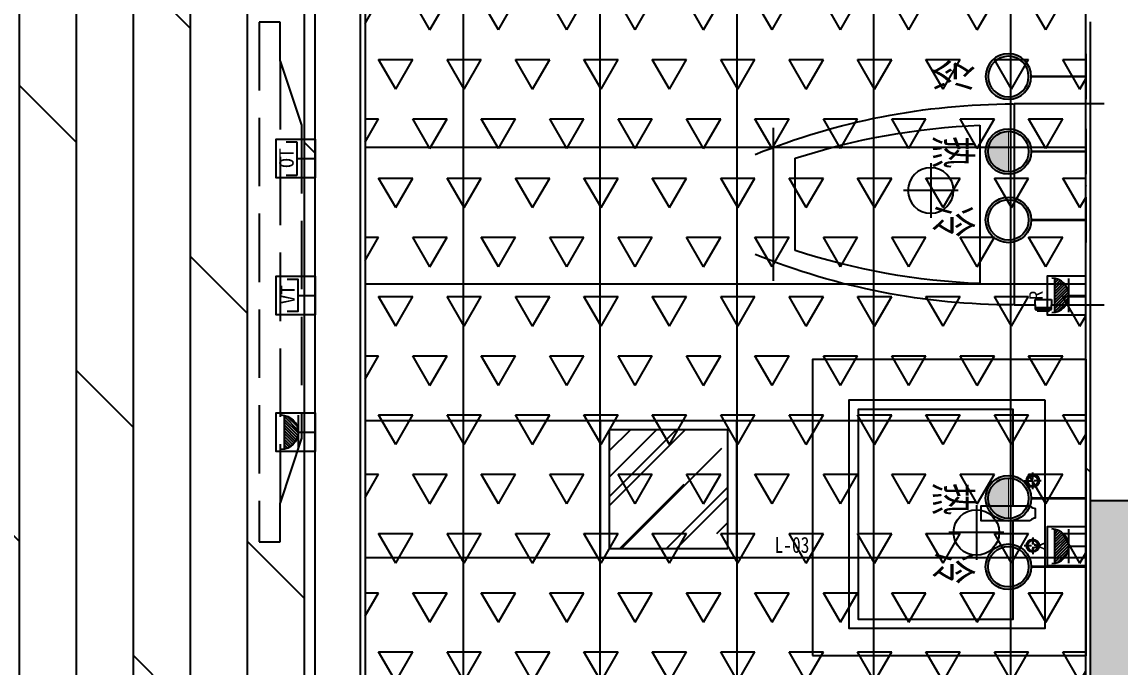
# Model space of a CAD drawing. Header units: millimetres. Extents: x -28014 to 297841, y -81741 to 47579.
# Drawn here: x 64881 to 67288, y -24650 to -23235 of the extents above; entities that cross this region are included whole.
import ezdxf

# ---------------------------------------------------------------- set-up
doc = ezdxf.new("R2010")
doc.units = ezdxf.units.MM
doc.header["$MEASUREMENT"] = 0
doc.set_wipeout_variables(frame=1)
doc.linetypes.add('DASH', pattern=[0.35, 0.25, -0.1])
for name, color, linetype in [('AR9-剪力墙（柱）线', 6, 'Continuous'), ('AR9-墙线', 160, 'Continuous'), ('DS-4BS-墙体完成面', 20, 'Continuous'), ('EM-弱电图标', 14, 'Continuous'), ('EM-强电图标', 14, 'Continuous'), ('EM-给排水图标', 14, 'Continuous'), ('FC-地面造型线', 136, 'Continuous'), ('FF-厨卫（地坪隐）', 31, 'Continuous'), ('FF-活动家具', 51, 'Continuous'), ('RC-天花灯具', 2, 'Continuous'), ('RC-天花轮廓线', 30, 'Continuous')]:
    doc.layers.add(name, color=color, linetype=linetype)
doc.styles.add('宋体', font='', dxfattribs={"width": 0.8})
doc.styles.get('宋体').set_extended_font_data('SimSun')

# ---------------------------------------------------------------- blocks, each defined once
blk = doc.blocks.new('A$C214622EC')
at = {"linetype": 'ByBlock', "ltscale": 0.01}
h = blk.add_hatch(color=250, dxfattribs=at)
h.dxf.hatch_style = 1
h.paths.add_polyline_path([(-19500.02739120409, 6749.99983642681), (-19700.08216662705, 6749.999836476694), (-19700.08216671791, 5699.999998429616), (-20200.02739049221, 5699.999998429616), (-20200.02739049221, 5449.999999779218), (-19500.02739152883, 5449.999999779218)])
for points in [[(-19500.02739120409, 6749.99983642681), (-19500.02739152883, 5449.999999779218), (-20200.02739049221, 5449.999999779218), (-20200.02739049221, 5699.999998429616), (-19700.08216671791, 5699.999998429616), (-19700.08216662711, 6749.999836476753)], [(-19700.02739098627, 6749.999836476753), (-19500.02739120397, 6749.99983642681)]]:
    blk.add_lwpolyline(points)
blk = doc.blocks.new('32333')
at = {"linetype": 'DASH', "ltscale": 500}
blk.add_wipeout([(-474.4230497532408, 76.92307695746808), (-474.4230497532408, 38.46153847875189), (-403.12317494823475, 38.461538478748935), (-286.10753982685225, 2.97859514830634e-11), (286.1075398268745, 3.001332515850663e-11), (404.2770211026198, 38.46153847875189), (475.5768959075832, 38.46153847875189), (475.5768959075832, 76.92307695746808)], dxfattribs=at)
blk.add_line((-403.1231749482686, 38.46153847873211), (404.277021102549, 38.46153847879032), dxfattribs=at)
blk.add_line((-403.1231749482686, 38.46153847873211), (404.277021102549, 38.46153847879032), dxfattribs=at)
for points in [[(-474.4230497532408, 76.92307695746422), (475.5768959075795, 76.92307695740601), (475.5768959075212, 38.46153847873211), (404.277021102549, 38.46153847879032)], [(-403.1231749482686, 38.46153847873211), (-474.423049753299, 38.46153847873211), (-474.4230497532408, 76.92307695746422)], [(-474.4230497532408, 76.92307695746422), (475.5768959075795, 76.92307695740601), (475.5768959075212, 38.46153847873211), (404.277021102549, 38.46153847879032)], [(-403.1231749482686, 38.46153847873211), (-474.423049753299, 38.46153847873211), (-474.4230497532408, 76.92307695746422)], [(-403.1231749482686, 38.46153847873211), (-286.1075398268877, 0), (286.1075398268295, 0), (404.277021102549, 38.46153847873211)], [(-403.1231749482686, 38.46153847873211), (-286.1075398268877, 0), (286.1075398268295, 0), (404.277021102549, 38.46153847873211)]]:
    blk.add_lwpolyline(points, dxfattribs=at)
blk = doc.blocks.new('A$C2F164602')
for p, q in [((-73.32696958945598, 421.8080592553015), (-73.32696958945598, 406.0026192552759)), ((68.79947810329031, 421.8080592553015), (68.79947810329031, 406.0026192552759)), ((-76.14936958951876, 403.1802192552132), (-91.67256958945654, 403.1802192552132)), ((-73.32696958945598, 384.5523792551248), (-73.32696958945598, 400.3578192551504)), ((-55.26360958942678, 403.1802192552132), (-70.50456958950963, 403.1802192552132)), ((50.73611810326111, 403.1802192552132), (65.97707810322754, 403.1802192552132)), ((68.79947810329031, 384.5523792551248), (68.79947810329031, 400.3578192551504)), ((71.62187810323667, 403.1802192552132), (87.14507810317446, 403.1802192552132))]:
    blk.add_line(p, q)
blk.add_lwpolyline([(-250, 429.9999999999418), (-250, -5.820766091346741e-11), (250, -5.820766091346741e-11), (250, 429.9999999999418)], close=True)
for points in [[(8.271588118048385, 409.3451523047988), (-12.79907960433047, 409.3451523047988)], [(-17.82564422790892, 397.6328029697179), (-17.82564422790892, 289.2615153054358), (13.29815274174325, 289.2615153054358), (13.29815274174325, 397.6328029697179)], [(-17.82564422790892, 359.9999999999418), (-230, 359.9999999999418), (-230, 19.99999999994179), (230, 19.99999999994179), (230, 359.9999999999418), (13.29815274174325, 359.9999999999418)]]:
    blk.add_lwpolyline(points)
at = {"const_width": 0.3135999999999999}
for points in [[(-73.32696958945598, 403.3370192552102, -0.9999999999999998), (-73.32696958945598, 403.0234192552161, -1)], [(68.79947810329031, 403.3370192552102, 0.9999999999999998), (68.79947810329031, 403.0234192552161, 1)]]:
    blk.add_lwpolyline(points, format="xyb", close=True, dxfattribs=at)
for centre, radius in [((-73.32696958945598, 403.1802192552132), 14.112), ((-73.14133348898031, 403.3101392553071), 11.37806756931282), ((68.79947810329031, 403.1802192552132), 14.112), ((68.61384200281464, 403.3101392553071), 11.37806756931282)]:
    blk.add_circle(centre, radius)
for centre, start, end in [((-33.82425710349344, 411.4336892236606), 319.2179535415351, 354.3271313286287), ((29.29676561732776, 411.4336892236606), 185.6728686713713, 220.7820464584648)]:
    blk.add_arc(centre, 21.12865531300459, start, end)
blk = doc.blocks.new('A$C42F2432D')
for p, q in [((40.00011905818246, 259.3335377209587), (40.00011906004511, 780.1577489251504)), ((40.00011905818246, 259.3335377209587), (40.00011906004511, 780.1577489251504)), ((0.0001190598122775555, 740.1577489253832), (197.4353251127759, 740.1577489245683)), ((0.0001190598122775555, 740.1577489253832), (197.4353251127759, 740.1577489245683)), ((40.00011905829888, 322.8143007602775), (40.00011905969586, 740.1577489251504)), ((66.80509330378845, 740.157748925034), (196.238045653794, 740.1577489245683)), ((66.80509330378845, 740.157748925034), (196.238045653794, 740.1577489245683)), ((197.4353251127759, 740.1577489245683), (197.4353251118446, 519.7456433225889)), ((197.4353251127759, 740.1577489245683), (197.4353251118446, 519.7456433225889)), ((272.4413618160179, 693.4035796392709), (272.4413618153194, 519.745643322356)), ((272.4413618160179, 693.4035796392709), (272.4413618153194, 519.745643322356)), ((724.8017127484782, 351.8425308293663), (724.8017127498752, 687.6642229993595)), ((724.8017127484782, 351.8425308293663), (724.8017127498752, 687.6642229993595)), ((272.4413618159015, 667.2223014035262), (272.4413618153194, 519.745643322356)), ((272.4413618159015, 667.2223014035262), (272.4413618153194, 519.745643322356)), ((677.1499902760843, 519.7456433208426), (677.1499902765499, 620.9092238034355)), ((677.1499902760843, 519.7456433208426), (677.1499902765499, 620.9092238034355)), ((677.1499902760843, 519.7456433208426), (677.1499902764335, 601.1183896182338)), ((677.1499902760843, 519.7456433208426), (677.1499902764335, 601.1183896182338)), ((724.8017127491767, 519.7456433206098), (724.8017127494095, 587.5398319876986)), ((724.8017127491767, 519.7456433206098), (724.8017127494095, 587.5398319876986)), ((197.4353251118446, 519.7456433225889), (197.4353251110297, 299.3335377203766)), ((197.4353251118446, 519.7456433225889), (197.4353251109133, 299.3335377203766)), ((197.4353251118446, 519.7456433225889), (197.4353251110297, 299.3335377203766)), ((197.4353251118446, 519.7456433225889), (197.4353251109133, 299.3335377203766)), ((272.4413618153194, 519.745643322356), (272.4413618147373, 372.2689852411859)), ((272.4413618153194, 519.745643322356), (272.4413618146209, 346.0877070050919)), ((272.4413618153194, 519.745643322356), (272.4413618147373, 372.2689852411859)), ((272.4413618153194, 519.745643322356), (272.4413618146209, 346.0877070050919)), ((677.149990275735, 438.3728970232187), (677.1499902760843, 519.7456433208426)), ((677.1499902756186, 418.5820628379006), (677.1499902760843, 519.7456433208426)), ((677.149990275735, 438.3728970232187), (677.1499902760843, 519.7456433208426)), ((677.1499902756186, 418.5820628379006), (677.1499902760843, 519.7456433208426)), ((115.3582967787515, 299.3335377207259), (0.0001190581824630499, 299.3335377211915)), ((115.3582967787515, 299.3335377207259), (0.0001190581824630499, 299.3335377211915)), ((115.3582967787515, 299.3335377207259), (66.80509330215864, 299.3335377208423)), ((115.3582967787515, 299.3335377207259), (66.80509330215864, 299.3335377208423)), ((150.7555118470918, 311.1091333420482), (115.3582967787515, 311.1091333421646)), ((115.3582967787515, 311.1091333421646), (115.3582967787515, 299.3335377207259)), ((150.7555118470918, 311.1091333420482), (115.3582967787515, 311.1091333421646)), ((115.3582967787515, 311.1091333421646), (115.3582967787515, 299.3335377207259)), ((150.7555118470918, 311.1091333420482), (115.3582967787515, 311.1091333421646)), ((115.3582967787515, 311.1091333421646), (115.3582967787515, 299.3335377207259)), ((150.7555118470918, 311.1091333420482), (115.3582967787515, 311.1091333421646)), ((115.3582967787515, 311.1091333421646), (115.3582967787515, 299.3335377207259)), ((115.3582967786351, 288.9805918097263), (115.3582967787515, 299.3335377207259)), ((115.3582967786351, 288.9805918097263), (115.3582967787515, 299.3335377207259)), ((115.3582967786351, 288.9805918097263), (115.3582967787515, 299.3335377207259)), ((115.3582967786351, 288.9805918097263), (115.3582967787515, 299.3335377207259)), ((115.3582967787515, 292.7696291567991), (150.7555118470918, 292.7696291566826)), ((115.3582967787515, 292.7696291567991), (150.7555118470918, 292.7696291566826)), ((115.3582967787515, 292.7696291567991), (150.7555118470918, 292.7696291566826)), ((115.3582967787515, 292.7696291567991), (150.7555118470918, 292.7696291566826)), ((119.3867900181795, 288.9805918097263), (115.3582967786351, 288.9805918097263)), ((119.3867900181795, 288.9805918097263), (115.3582967786351, 288.9805918097263)), ((119.3867900181795, 288.9805918097263), (115.3582967786351, 288.9805918097263)), ((119.3867900181795, 288.9805918097263), (115.3582967786351, 288.9805918097263)), ((119.3867900181795, 286.2902344368631), (119.3867900181795, 288.9805918097263)), ((119.3867900181795, 288.9805918097263), (146.7692755298922, 288.9805918096099)), ((119.3867900181795, 286.2902344368631), (119.3867900181795, 288.9805918097263)), ((119.3867900181795, 288.9805918097263), (146.7692755298922, 288.9805918096099)), ((119.3867900181795, 286.2902344368631), (119.3867900181795, 288.9805918097263)), ((119.3867900181795, 288.9805918097263), (146.7692755298922, 288.9805918096099)), ((119.3867900181795, 286.2902344368631), (119.3867900181795, 288.9805918097263)), ((119.3867900181795, 288.9805918097263), (146.7692755298922, 288.9805918096099)), ((146.7692755298922, 288.9805918096099), (146.7692755298922, 286.2902344367467)), ((150.7555118469754, 288.9805918096099), (146.7692755298922, 288.9805918096099)), ((146.7692755298922, 288.9805918096099), (146.7692755298922, 286.2902344367467)), ((150.7555118469754, 288.9805918096099), (146.7692755298922, 288.9805918096099)), ((146.7692755298922, 288.9805918096099), (146.7692755298922, 286.2902344367467)), ((150.7555118469754, 288.9805918096099), (146.7692755298922, 288.9805918096099)), ((146.7692755298922, 288.9805918096099), (146.7692755298922, 286.2902344367467)), ((150.7555118469754, 288.9805918096099), (146.7692755298922, 288.9805918096099)), ((150.7555118470918, 299.3335377206095), (150.7555118470918, 311.1091333420482)), ((150.7555118470918, 299.3335377206095), (150.7555118470918, 311.1091333420482)), ((150.7555118470918, 299.3335377206095), (150.7555118470918, 311.1091333420482)), ((150.7555118470918, 299.3335377206095), (150.7555118470918, 311.1091333420482)), ((150.7555118470918, 299.3335377206095), (150.7555118469754, 288.9805918096099)), ((197.4353251110297, 299.3335377203766), (150.7555118470918, 299.3335377206095)), ((150.7555118470918, 299.3335377206095), (150.7555118469754, 288.9805918096099)), ((197.4353251110297, 299.3335377203766), (150.7555118470918, 299.3335377206095)), ((150.7555118470918, 299.3335377206095), (150.7555118469754, 288.9805918096099)), ((197.4353251110297, 299.3335377203766), (150.7555118470918, 299.3335377206095)), ((150.7555118470918, 299.3335377206095), (150.7555118469754, 288.9805918096099)), ((197.4353251110297, 299.3335377203766), (150.7555118470918, 299.3335377206095)), ((146.7692755298922, 286.2902344367467), (119.3867900181795, 286.2902344368631)), ((146.7692755298922, 286.2902344367467), (119.3867900181795, 286.2902344368631)), ((146.7692755298922, 286.2902344367467), (119.3867900181795, 286.2902344368631)), ((146.7692755298922, 286.2902344367467), (119.3867900181795, 286.2902344368631))]:
    blk.add_line(p, q)
for centre, radius, start, end in [((197.45388024149, -769.4084515715949), 1509.566557277459, 67.92407435353265, 89.96060759456087), ((197.45388024149, -769.4084515715949), 1509.566557277459, 67.92407435353265, 89.96060759456087), ((211.1045075983275, -814.9318717622664), 1509.582075818625, 72.01759985864001, 87.67133524014803), ((211.1045075983275, -814.9318717622664), 1509.582075818625, 72.01759985864001, 87.67133524014803), ((197.4098197928397, 1808.906781037105), 1509.573631031765, 270.0410645348776, 292.0776213807018), ((197.4098197928397, 1808.906781037105), 1509.573631031765, 270.0410645348776, 292.0776213807018), ((211.1045076083392, 1854.423158407211), 1509.582075818625, 272.328664759852, 287.98240014136), ((211.1045076083392, 1854.423158407211), 1509.582075818625, 272.328664759852, 287.98240014136)]:
    blk.add_arc(centre, radius, start, end)
blk = doc.blocks.new('20191226.11583981')
h = blk.add_hatch()
h.set_pattern_fill('AR-RROOF', color=250, scale=100.1333333332396, angle=225, style=0)
h.set_pattern_definition([(225, (220.2933333331021, 280.765537450101), (-107.906757550666, -287.7513534684425), [1907.539999998215, -254.3386666664286, 635.8466666660715, -127.1693333332143]), (225, (145.6578260271344, 116.2077321853358), (209.5189542442097, -29.67435832643319), [381.5079999996429, -41.96587999996072, 763.0159999992859, -95.37699999991074]), (225, (251.7661376186879, 159.3704352056047), (-407.3480097537641, -527.8438890186742), [1017.354666665714, -178.0370666665, 508.6773333328572, -127.1693333332143])])
h.paths.add_polyline_path([(279.9733333332697, 280.3733333330711), (20.02666666661389, 280.765537450101), (20.02666666661389, 20.41887078368018), (279.9733333332697, 20.02666666665027)])
blk.add_line((279.9733333332697, 20.02666666665027), (279.9733333332697, 280.3733333330711))
for points in [[(300, 0), (300, 300.3999999997213), (0, 300.3999999997213), (0, 0)], [(279.9733333332697, 20.02666666665027), (279.9733333332697, 280.3733333330711), (20.02666666661389, 280.3733333330711), (20.02666666661389, 20.02666666665027)]]:
    blk.add_lwpolyline(points, close=True)
blk = doc.blocks.new('*U127')
at = {"lineweight": -3}
h = blk.add_hatch(color=12, dxfattribs=at)
h.dxf.hatch_style = 1
edge = h.paths.add_edge_path()
edge.add_arc((75, -169.6747247777529), 49.99999999995343, 0, 360)
edge = h.paths.add_edge_path(flags=17)
edge.add_arc((75, -169.6747247777529), 44.39999999995864, 0, 360)
at = {"color": 12, "lineweight": -3, "const_width": 5.599999999994784}
for points in [[(124.9999999998836, 0), (25, 0)], [(75, -119.6747247778111), (75, 0)]]:
    blk.add_lwpolyline(points, dxfattribs=at)
at = {"color": 12, "lineweight": -3}
for radius in [49.99999999995343, 44.39999999995864]:
    blk.add_circle((75, -169.6747247777529), radius, dxfattribs=at)
at = {"color": 50, "style": '宋体', "width": 0.7}
for tag, p in [('热', (-109.4197038062848, -328.2033340032212)), ('冷', (43.17925840010867, -328.2033340032212))]:
    blk.add_attdef(tag, p, '', height=75, dxfattribs=at)
blk = doc.blocks.new('排水')
for p, q in [((705991.5969821471, -42375.99119142389), (705991.5969821471, -42495.99119142389)), ((706051.5969821471, -42435.99119142389), (705931.5969821471, -42435.99119142389))]:
    blk.add_line(p, q)
blk.add_circle((705991.5969821471, -42435.99119142389), 50.00000000000002)
blk = doc.blocks.new('*U131')
blk.add_blockref('排水', (-705991.5969821471, 42385.99119142389))
blk = doc.blocks.new('*U130')
at = {"lineweight": -3}
h = blk.add_hatch(color=12, dxfattribs=at)
h.dxf.hatch_style = 1
edge = h.paths.add_edge_path()
edge.add_arc((-75, -169.6747247777529), 49.99999999995343, 0, 360)
edge = h.paths.add_edge_path(flags=17)
edge.add_arc((-75, -169.6747247777529), 44.39999999995864, 0, 360)
h = blk.add_hatch(color=12, dxfattribs=at)
h.dxf.hatch_style = 1
edge = h.paths.add_edge_path()
edge.add_arc((75, -169.6747247777529), 49.99999999995343, 0, 360)
edge = h.paths.add_edge_path(flags=17)
edge.add_arc((75, -169.6747247777529), 44.39999999995864, 0, 360)
h = blk.add_hatch(color=250)
h.dxf.hatch_style = 1
h.paths.add_polyline_path([(-30.60000000004136, -169.6747247777529), (-119.3999999999587, -169.6747247777529, 1)])
at = {"color": 12, "lineweight": -3, "const_width": 5.599999999994784}
for points in [[(-25.00000000011642, 0), (-125, 0)], [(-75, -119.6747247778111), (-75, 0)], [(124.9999999998836, 0), (25, 0)], [(75, -119.6747247778111), (75, 0)]]:
    blk.add_lwpolyline(points, dxfattribs=at)
at = {"color": 12, "const_width": 2}
blk.add_lwpolyline([(-119.3999999999069, -169.6747247777529), (-30.60000000009313, -169.6747247777529)], dxfattribs=at)
at = {"color": 12, "lineweight": -3}
for centre, radius in [((-75, -169.6747247777529), 49.99999999995343), ((75, -169.6747247777529), 49.99999999995343), ((-75, -169.6747247777529), 44.39999999995864), ((75, -169.6747247777529), 44.39999999995864)]:
    blk.add_circle(centre, radius, dxfattribs=at)
at = {"color": 12}
blk.add_point((0, 0), dxfattribs=at)
at = {"color": 50, "style": '宋体', "width": 0.7}
for tag, p in [('热', (-109.4197038062848, -328.2033340032212)), ('冷', (43.17925840010867, -328.2033340032212))]:
    blk.add_attdef(tag, p, '', height=75, dxfattribs=at)
blk = doc.blocks.new('*U125')
at = {"linetype": 'ByBlock'}
for p, q in [((701746.6844345479, -9322.998048704108), (701820.9319906173, -9322.998048704108)), ((701748.344537094, -9328.977628245812), (701770.7422447487, -9351.375335900479)), ((701748.6284990718, -9322.998048704108), (701779.0333418028, -9353.40289143507)), ((701754.8920405913, -9322.998048704108), (701785.5591427111, -9353.66515082386)), ((701761.1555821109, -9322.998048704108), (701791.1444139084, -9352.986880501727)), ((701767.4191236303, -9322.998048704108), (701796.0792512998, -9351.658176373636)), ((701773.6826651498, -9322.998048704108), (701800.5030987461, -9349.81848230054)), ((701779.9462066693, -9322.998048704108), (701804.4917880031, -9347.543630037926)), ((701786.2097481887, -9322.998048704108), (701808.0873740233, -9344.875674538664)), ((701792.4732897083, -9322.998048704108), (701811.3103410678, -9341.835100063716)), ((701798.7368312278, -9322.998048704108), (701814.1645458038, -9338.425763280204)), ((701805.0003727472, -9322.998048704108), (701816.6380785061, -9334.635754463165)), ((701811.2639142667, -9322.998048704108), (701818.7005333786, -9330.434667816127)), ((701817.5274557862, -9322.998048704108), (701820.2950663856, -9325.765659303603)), ((701746.6844345479, -9353.705731304031), (701820.9319906173, -9353.705731304031)), ((701783.8082125827, -9353.70573130407), (701783.8082125826, -9390.91166041021))]:
    blk.add_line(p, q, dxfattribs=at)
blk.add_lwpolyline([(701741.3082125826, -9390.911660408588), (701826.3082125826, -9390.911660408588), (701826.3082125826, -9305.911660408588), (701741.3082125826, -9305.911660408588)], close=True)
blk.add_arc((701783.8082125827, -9315.911660411934), 37.79407089213669, 180.8916584410718, 359.1083415589283, dxfattribs=at)
at = {"linetype": 'ByBlock', "style": '宋体'}
blk.add_text('X', height=29.76474328494306, dxfattribs=at).set_placement((701774.0200532435, -9301.62325461886))
blk = doc.blocks.new('五孔插座')
at = {"linetype": 'ByBlock'}
for p, q in [((702044.1998482372, -7681.373671831088), (702193.8686467052, -7681.373671831088)), ((702047.5462958048, -7693.427354574716), (702092.6957683341, -7738.576827103842)), ((702048.1187085586, -7681.373671831088), (702109.4090259785, -7742.663989251044)), ((702060.744804056, -7681.373671831088), (702122.5637859826, -7743.192653757799)), ((702073.3708995533, -7681.373671831088), (702133.8226189122, -7741.825391190191)), ((702085.9969950507, -7681.373671831088), (702143.7703023392, -7739.146979119836)), ((702098.623090548, -7681.373671831088), (702152.6879282781, -7735.438509561436)), ((702111.2491860453, -7681.373671831088), (702160.7283589691, -7730.852844754918)), ((702123.8752815427, -7681.373671831088), (702167.9763691113, -7725.474759399927)), ((702136.5013770399, -7681.373671831088), (702174.4732510371, -7719.34554582834)), ((702149.1274725373, -7681.373671831088), (702180.2267790457, -7712.472978339605)), ((702161.7535680346, -7681.373671831088), (702185.2129454212, -7704.833049217911)), ((702174.3796635319, -7681.373671831088), (702189.3704579241, -7696.364466223285)), ((702187.0057590293, -7681.373671831088), (702192.5847299069, -7686.952642708814)), ((702044.1998482372, -7743.274456203966), (702193.8686467052, -7743.274456203966)), ((702119.0342474713, -7743.274456204045), (702119.0342474711, -7818.274456203966))]:
    blk.add_line(p, q, dxfattribs=at)
blk.add_arc((702119.0342474713, -7667.088875437577), 76.18558076646751, 180.8916584410996, 359.1083415589003, dxfattribs=at)
blk = doc.blocks.new('*U82')
at = {"linetype": 'ByBlock'}
for p, q in [((701746.684434548, -9322.998048706151), (701820.9319906174, -9322.998048706151)), ((701748.344537094, -9328.977628247856), (701770.7422447489, -9351.375335902529)), ((701748.6284990718, -9322.998048706151), (701779.0333418029, -9353.402891437117)), ((701754.8920405915, -9322.998048706151), (701785.5591427111, -9353.66515082591)), ((701761.1555821109, -9322.998048706151), (701791.1444139085, -9352.986880503775)), ((701767.4191236304, -9322.998048706151), (701796.0792512998, -9351.658176375684)), ((701773.6826651499, -9322.998048706151), (701800.5030987462, -9349.818482302588)), ((701779.9462066693, -9322.998048706151), (701804.4917880031, -9347.543630039974)), ((701786.2097481888, -9322.998048706151), (701808.0873740234, -9344.87567454071)), ((701792.4732897084, -9322.998048706151), (701811.3103410678, -9341.83510006576)), ((701798.7368312278, -9322.998048706151), (701814.1645458038, -9338.42576328225)), ((701805.0003727473, -9322.998048706151), (701816.6380785063, -9334.63575446521)), ((701811.2639142668, -9322.998048706151), (701818.7005333789, -9330.434667818172)), ((701817.5274557862, -9322.998048706151), (701820.2950663858, -9325.765659305645)), ((701746.684434548, -9353.70573130608), (701820.9319906174, -9353.70573130608)), ((701783.8082125827, -9353.705731306118), (701783.8082125827, -9390.911660412265))]:
    blk.add_line(p, q, dxfattribs=at)
blk.add_lwpolyline([(701741.3082125826, -9390.911660408588), (701826.3082125826, -9390.911660408588), (701826.3082125826, -9305.911660408588), (701741.3082125826, -9305.911660408588)], close=True)
blk.add_arc((701783.8082125827, -9315.911660413974), 37.79407089214369, 180.8916584410718, 359.1083415589283, dxfattribs=at)
at = {"xscale": 0.496079054735609, "yscale": 0.496079054735609, "zscale": 0.496079054735609}
blk.add_blockref('五孔插座', (353477.2613912184, -5512.42945851319), dxfattribs=at)
at = {"linetype": 'ByBlock', "style": '宋体'}
blk.add_text('R', height=29.76474328494858, dxfattribs=at).set_placement((701774.0200532435, -9296.510272677215))
blk = doc.blocks.new('*U79')
blk.add_line((707547.7279900376, -8264.137334500272, -1.441453078457093e-09), (707547.7279900376, -8302.143711379755))
blk.add_lwpolyline([(707505.2279900376, -8302.143711379755), (707590.2279900376, -8302.143711379755), (707590.2279900376, -8217.143711379755), (707505.2279900376, -8217.143711379755)], close=True)
blk.add_lwpolyline([(707512.251833909, -8241.333508372583), (707512.251833909, -8264.137334500272), (707583.2041461663, -8264.137334500272), (707583.2041461663, -8241.333508372583)])
at = {"linetype": 'ByBlock', "style": '宋体'}
blk.add_text('TV', height=30.40510150358608, dxfattribs=at).set_placement((707525.581973864, -8257.289197072245))
blk = doc.blocks.new('*U80')
for p, q in [((707510.6541817985, -8238.594949301332), (707510.6541817985, -8262.425735080742)), ((707584.801798277, -8262.425735080742), (707584.801798277, -8238.594949301332)), ((707510.6541817985, -8262.425735080742), (707584.801798277, -8262.425735080742)), ((707547.7279900376, -8262.425735080742, -1.506368244146044e-09), (707547.7279900376, -8302.143711379755))]:
    blk.add_line(p, q)
blk.add_lwpolyline([(707505.2279900376, -8302.143711379755), (707590.2279900376, -8302.143711379755), (707590.2279900376, -8217.143711379755), (707505.2279900376, -8217.143711379755)], close=True)
at = {"linetype": 'ByBlock', "style": '宋体'}
blk.add_text('TO', height=31.77438103921088, dxfattribs=at).set_placement((707524.9547526435, -8255.269194984292))
blk = doc.blocks.new('*U78')
blk.add_lwpolyline([(701741.3082125826, -9390.911660408588), (701826.3082125826, -9390.911660408588), (701826.3082125826, -9305.911660408588), (701741.3082125826, -9305.911660408588)], close=True)
at = {"xscale": 0.496079054735609, "yscale": 0.496079054735609, "zscale": 0.496079054735609}
blk.add_blockref('五孔插座', (353477.2613912184, -5512.42945851319), dxfattribs=at)

msp = doc.modelspace()

# ---------------------------------------------------------------- hatches: boundary and pattern name
at = {"layer": 'FC-地面造型线'}
h = msp.add_hatch(dxfattribs=at)
h.set_pattern_fill('TRIANG', color=250, scale=400)
h.set_pattern_definition([(59.99999999999999, (0, 0), (-74.99999985479714, 129.9038104838329), [75, -75]), (120, (0, 0), (-149.9999998547972, 8.383292948721532e-08), [74.99999999999999, -74.99999999999999]), (0, (-37.5, 64.9519052), (75, 129.9038104), [75, -75])])
h.paths.add_polyline_path([(67213.05764110299, -23174.8372108046), (66963.14033462819, -23174.8372139918), (66963.14033275178, -22804.77404686812), (66863.26517646853, -22804.77404686812), (66863.26517646853, -22704.89889081292), (66907.28708906948, -22704.89889081292), (66907.28711378394, -22681.26847358627), (66930.9174815817, -22704.89889081292), (66963.14033224536, -22704.89889081292), (66963.14033041964, -22344.8348588647), (66513.13981170118, -22344.83486114642), (65833.16898661421, -22344.83486114642), (65833.16898661421, -22544.83485881305), (65633.13981169421, -22544.83485883191), (65633.13981169421, -25324.83600522924), (65673.16114557929, -25324.83600522924), (65673.16114557929, -25289.83436902373), (66573.16127620463, -25289.83436902386), (66573.16127620463, -25324.83437053804), (67113.67986162432, -25324.83437053804), (67113.67986162397, -25224.83418201839), (67213.05764110299, -25224.83418201839)])
h = msp.add_hatch(dxfattribs=at)
h.set_pattern_fill('DOLMIT', color=250, scale=500, angle=90)
h.set_pattern_definition([(90, (0, 0), (-125, 7.654042494670958e-15), []), (135, (0, 0), (-249.9999995804922, -249.9999995804921), [176.7766952966369, -353.5533905932737])])
h.paths.add_polyline_path([(72823.14007977518, -25734.93398282301), (72573.1398108608, -25734.93398281894), (72573.13981088431, -25584.83436903937), (72573.13981027635, -25534.83436931401), (72523.13981176208, -25534.83436931401), (72523.13981176208, -25474.83436931645), (72533.13981176168, -25474.83436931645), (72533.13981176168, -25434.83436931799), (72573.13981171073, -25434.83436931799), (72573.13981170952, -25384.83436931975), (71473.13981172862, -25384.83436931975), (71473.13981172982, -25434.83436931799), (71513.1398117294, -25434.83436931799), (71513.1398117294, -25474.83436931645), (71523.139811729, -25474.83436931645), (71523.139811729, -25534.83436931401), (71473.13981173224, -25534.83436931401), (71473.13981173345, -25584.83436931224), (70773.13981115527, -25584.83436933139), (70773.1398111095, -23114.83428835692), (70763.1398111095, -23114.83428835711), (67423.1671929464, -23114.83428844795), (67423.16719265425, -24284.83453254086), (67423.11241629208, -25584.83436918844), (66723.1124173287, -25584.83436918844), (66546.16118958882, -25584.83436928399), (66546.16118958913, -25604.83436929644), (66496.16118958913, -25604.83436929644), (66496.16118958913, -25584.83436929674), (66486.16120944227, -25584.83436929667), (66486.16120944227, -25374.83437054152), (66498.16120944227, -25374.83437054152), (66498.16120944227, -25313.83437054127), (66513.1612762044, -25313.83437054127), (66513.1612762044, -25304.83437054127), (66558.1612762044, -25304.83437054127), (67113.6798616243, -25295.5446527797), (67113.67986162397, -25224.83418201839), (67213.05764110299, -25224.83418201839), (67213.05764110299, -23174.8372108046), (66963.14033462819, -23174.8372139918), (66963.14033275178, -22804.77404686812), (66863.26517646853, -22804.77404686812), (66863.26517646853, -22704.89889081292), (66907.28708906948, -22704.89889081292), (66907.28711378394, -22681.26847358627), (66930.9174815817, -22704.89889081292), (67223.13981212191, -22704.89889078955), (67223.13981100566, -25289.83436900047), (65523.13981169535, -25289.83436902375), (65523.13981169596, -22534.83485881399), (65523.13981169509, -25484.83436929967), (65423.13981172204, -25484.83436929996), (65423.13981172151, -25584.83436929216), (65623.13981171907, -25584.83436929571), (65723.16121234119, -25584.83436929641), (65723.16121234119, -25324.83600522997), (65688.16114557903, -25324.83600522997), (65688.16114557872, -25304.83600522997), (65738.16114557872, -25304.83600522997), (65738.16114557872, -25324.83600523), (65748.16121234119, -25324.83600523), (65748.16121234119, -25374.83600523), (65760.16121234119, -25374.83600523), (65760.16121234119, -25595.83436929621), (65745.16123219382, -25595.83436929621), (65745.16123219382, -25604.83436929621), (65700.16123219382, -25604.83436929621), (65623.1398117196, -25584.83436929571), (65423.13981172151, -25584.83436929216), (65423.13981172204, -25484.83436929996), (65523.13981169509, -25484.83436929967), (65523.13981169596, -22534.83485883279), (65523.14345859645, -22484.83436926208), (62723.13981169883, -22484.83436926208), (62723.13981169777, -25484.83436928378), (64023.13980935182, -25484.83436928756), (64523.13981172204, -25484.83436929269), (64523.13981172151, -25584.83436928739), (64023.1398093598, -25584.8343692871), (64023.13980935951, -25684.83436927214), (63923.13980936061, -25684.83436927249), (63923.13980935985, -25584.83436928332), (62623.13981169835, -25584.83436928035), (61523.08504546358, -25584.83436919961), (61523.08504547237, -26014.83812077358), (60823.16551137915, -26014.83812077358), (60823.16551137915, -30184.83436313507), (61023.13981091534, -30184.83436313507), (61373.13981113903, -30184.83436925945), (63773.13981020445, -30184.8343692598), (64023.13980935329, -30184.83436926007), (64023.139809358, -26584.83436927262), (64023.13980936276, -26584.83436927214), (64023.13980936352, -26584.83436927092), (64223.13980936276, -26584.83436927214), (64223.1398093637, -26684.83436928134), (64323.13980936361, -26684.83436928134), (64323.13980936361, -26784.83436928273), (64223.1398093577, -26784.83440315468), (64223.13980936824, -30184.83440313482), (64223.13981170044, -30184.83436926021), (66723.11241710346, -30184.83436927639), (66723.11241765268, -29084.83449260096), (66723.1398116994, -26784.83436928471), (65223.13980936918, -26784.83436928465), (65223.13980936935, -26684.83436928593), (66923.139811798, -26684.83436928663), (66923.13980936835, -29084.83449270439), (66923.11241760419, -30184.83449260294), (67323.11241825996, -30184.83449260294), (67323.16719971853, -30184.83449258604), (67323.16719971853, -30184.83436924705), (67723.20560110925, -30184.83436922528), (67723.20560112037, -30384.83436922493), (68623.2056011121, -30384.83436917511), (68623.20560110103, -30184.83436917512), (71623.20560110103, -30184.8343690091), (71623.2056011121, -30384.8343690091), (72523.18255660485, -30384.83646460089), (72523.20518196978, -30184.8354167279), (73523.1667775075, -30184.83541673606), (73523.16719664983, -30184.83436894204), (72823.14007977518, -30184.83436927259)])
at = {"layer": 'RC-天花轮廓线'}
h = msp.add_hatch(dxfattribs=at)
h.set_pattern_fill('_USER', color=250, scale=300, double=1, pattern_type=0)
h.set_pattern_definition([(0, (66448.14007217815, -22609.63603642839), (0, 300), []), (90, (66448.14007217815, -22609.63603642839), (-300, 1.83697019872103e-14), [])])
edge = h.paths.add_edge_path()
edge.add_line((67213.05764110299, -23241.98293457401), (67213.05764110299, -23174.8372108046))
edge.add_line((67213.05764110299, -23174.8372108046), (66963.14033462819, -23174.8372139918))
edge.add_line((66963.14033462819, -23174.8372139918), (66963.14033252525, -22832.49780834614))
edge.add_line((66963.14033252525, -22832.49780834614), (66963.14033087599, -22534.83479030981))
edge.add_line((66963.14033087599, -22534.83479030981), (66963.14033087599, -22334.83436930818))
edge.add_line((66963.14033087599, -22334.83436930818), (66523.1398117016, -22334.83436925572))
edge.add_line((66523.1398117016, -22334.83436925572), (66523.13981170164, -22273.16774893207))
edge.add_line((66523.13981170164, -22273.16774893207), (66467.91818887682, -22273.16774893201))
edge.add_line((66467.91818887682, -22273.16774893201), (66467.91818887537, -22344.83486114642))
edge.add_line((66467.91818887537, -22344.83486114642), (65878.39060944006, -22344.83486114642))
edge.add_line((65878.39060944006, -22344.83486114642), (65865.27322787711, -22265.39005557705))
edge.add_arc((65849.8495702108, -22263.56661713466), 15.53107026449548, 321.8160175259451, 353.2575898987632, ccw=False)
edge.add_line((65862.05745339219, -22273.16774893202), (65833.16898661421, -22273.16774893206))
edge.add_line((65833.16898661421, -22273.16774893206), (65833.16898661421, -22544.83485881305))
edge.add_line((65833.16898661421, -22544.83485881305), (65633.13981169421, -22544.83485883191))
edge.add_line((65633.13981169421, -22544.83485883191), (65633.13981169421, -25324.83600522924))
edge.add_line((65633.13981169421, -25324.83600522924), (65688.16114557903, -25324.83600522924))
edge.add_line((65688.16114557903, -25324.83600522924), (65688.16114557872, -25304.83600522997))
edge.add_line((65688.16114557872, -25304.83600522997), (65733.16114557872, -25304.83600522997))
edge.add_line((65733.16114557872, -25304.83600522997), (65733.16114557872, -25313.83600522997))
edge.add_line((65733.16114557872, -25313.83600522997), (65738.16114557872, -25313.83600522997))
edge.add_line((65738.16114557872, -25313.83600522997), (65748.16121234119, -25324.83600523))
edge.add_line((65748.16121234119, -25324.83600523), (66498.16120944227, -25324.83600523))
edge.add_line((66498.16120944227, -25324.83600523), (66498.16120944227, -25324.83437054152))
edge.add_line((66498.16120944227, -25324.83437054152), (66508.1612762044, -25324.83437054152))
edge.add_line((66508.1612762044, -25324.83437054152), (66508.1612762044, -25309.83437054127))
edge.add_line((66508.1612762044, -25309.83437054127), (66521.1612762044, -25309.83437054127))
edge.add_line((66521.1612762044, -25309.83437054127), (66521.1612762044, -25304.83437054127))
edge.add_line((66521.1612762044, -25304.83437054127), (66558.1612762044, -25304.83437054127))
edge.add_line((66558.1612762044, -25304.83437054127), (66558.16127620393, -25334.83437053804))
edge.add_line((66558.16127620393, -25334.83437053804), (66723.1124173287, -25334.83437053804))
edge.add_line((66723.1124173287, -25334.83437053804), (67213.0576411035, -25324.83437053804))
edge.add_line((67213.0576411035, -25324.83437053804), (67213.07897409244, -24311.45923531149))
edge.add_line((67213.07897409244, -24311.45923531149), (67213.05764110299, -23241.98293457401))
h.paths.add_polyline_path([(66907.28700919641, -22781.26847358627), (66907.28711378394, -22681.26847358627), (66957.28706149018, -22731.26852588003)], flags=16)

# ---------------------------------------------------------------- linework, layer by layer
at = {"layer": 'AR9-墙线'}
for p, q in [((65523.13981169509, -25484.83436929967), (65523.13981169596, -22534.83485883279)), ((67223.13981158962, -24284.8343664796), (67223.13981149526, -23234.83436366232))]:
    msp.add_line(p, q, dxfattribs=at)
msp.add_lwpolyline([(65723.16120944248, -25584.83436929641), (65723.16120944262, -25334.83600522924), (65623.13981169449, -25334.83600522924), (65623.13981169421, -22534.83485883285)], dxfattribs=at)
at = {"layer": 'DS-4BS-墙体完成面'}
for points in [[(65833.16898661421, -22273.16774893207), (65833.16898661421, -22544.83485881305), (65633.13981169421, -22544.83485883191), (65633.13981169421, -25324.83600522924), (65723.16120944262, -25324.83600522924)], [(66523.16120944239, -25324.83437053804), (67213.05764110299, -25324.83437053804), (67213.05764110299, -23174.8372108046), (66963.14033462819, -23174.8372139918), (66963.14033041964, -22344.8348588647), (66513.13981170118, -22344.83486114642), (66513.13981170421, -22273.16774893165)]]:
    msp.add_lwpolyline(points, dxfattribs=at)
at = {"layer": 'FF-厨卫（地坪隐）'}
msp.add_lwpolyline([(66613.70119461376, -24624.83418201839), (67213.70119461376, -24624.83418201839), (67213.70119461376, -23975.33418196483), (66613.70119461376, -23975.33418196483)], close=True, dxfattribs=at)

# ---------------------------------------------------------------- block references
at = {"layer": 'AR9-剪力墙（柱）线', "color": 6}
msp.add_blockref('A$C214622EC', (86923.1398078209, -31034.83436896765), dxfattribs=at)
at = {"layer": 'EM-强电图标', "color": 8, "rotation": 89.99999999999999}
for name, p in [('*U82', (57822.14598060938, -725618.6425831206)), ('*U125', (57822.14598060938, -726168.6425831206))]:
    msp.add_blockref(name, p, dxfattribs=at)
at = {"layer": 'EM-给排水图标'}
ref = msp.add_blockref('*U127', (67213.05764110299, -23429.83437053804), dxfattribs=dict(at, xscale=-1, rotation=270))
ref.add_attrib('冷', '冷', (66961.52097376644, -23386.65511213793), dxfattribs={"layer": '0', "color": 50, "height": 75, "rotation": 90, "style": '宋体', "width": 0.7})
at = {"layer": 'EM-给排水图标', "rotation": 270}
for p in [(67213.05764110299, -23594.33295017277), (67213.05764110299, -24354.83437053804)]:
    msp.add_blockref('*U130', p, dxfattribs=at).add_auto_attribs({'热': '热', '冷': '冷'})
at = {"layer": 'EM-给排水图标', "xscale": -1, "rotation": 270}
msp.add_blockref('*U131', (66923.07397503615, -23604.83437053808), dxfattribs=at)
at = {"layer": 'EM-给排水图标'}
msp.add_blockref('*U131', (66973.05668341377, -24304.83437053804), dxfattribs=at)
at = {"layer": 'FF-厨卫（地坪隐）', "extrusion": (0, 0, -1), "zscale": -1}
msp.add_blockref('A$C42F2432D', (-67253.07909315143, -24155.08061681539), dxfattribs=at)
at = {"layer": 'FF-厨卫（地坪隐）', "rotation": 270}
msp.add_blockref('A$C2F164602', (66693.70119461376, -24314.83418201839), dxfattribs=at)
at = {"layer": 'RC-天花灯具'}
msp.add_blockref('20191226.11583981', (66148.14007217815, -24410.03603642811), dxfattribs=at)

# ---------------------------------------------------------------- texts
at = {"layer": 'RC-天花灯具', "insert": (66530.73729031447, -24364.41122706524), "char_height": 35.04666666663387, "attachment_point": 1, "style": '宋体'}
msp.add_mtext_dynamic_manual_height_columns('L-03', width=116.7138501729351, gutter_width=1, heights=[0], dxfattribs=at)

# ---------------------------------------------------------------- next in the draw order: block references
at = {"layer": 'FF-活动家具', "extrusion": (0, 0, -1), "xscale": 1.2, "yscale": 1.2, "zscale": -1.2, "rotation": 270}
msp.add_blockref('32333', (-65493.14041306527, -23804.83436917557), dxfattribs=at)

# ---------------------------------------------------------------- next in the draw order: block references
at = {"layer": 'EM-弱电图标', "color": 8, "xscale": -1, "rotation": 89.99998462619753}
for name, p in [('*U80', (57221.18595197503, 684012.8958484118)), ('*U79', (57221.185950377, 683712.8958484118))]:
    msp.add_blockref(name, p, dxfattribs=at)
at = {"layer": 'EM-强电图标', "color": 8, "xscale": -1, "rotation": 89.99999999997993}
msp.add_blockref('*U78', (56132.22815152979, 677648.9739110752), dxfattribs=at)

doc.saveas('drawing.dxf')
